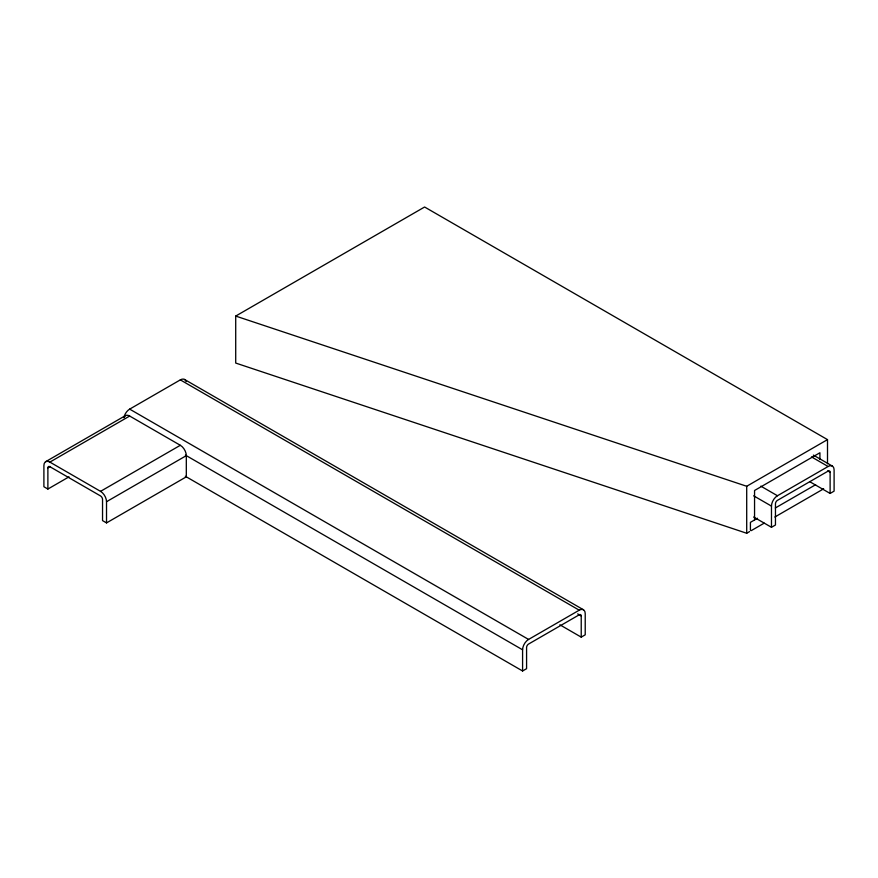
<?xml version="1.0" encoding="UTF-8"?>
<svg xmlns="http://www.w3.org/2000/svg" width="878" height="878" viewBox="0 0 878 878"><rect width="100%" height="100%" fill="white"/><g stroke="black" fill="none" stroke-linecap="round" stroke-linejoin="round"><path stroke-width="1.32" d="M749.592 531.585L746.706 533.253L235.71 363.053L235.71 316.069L424.601 207.01L827.504 439.626L827.504 463.782M123.908 417.456A8.462 4.884 -60 0 1 129.67 409.126L180.33 379.878A8.462 4.884 -60 0 1 186.081 381.568M45.656 461.685L125.433 415.623M49.881 462.102L129.67 416.04L180.33 445.289A8.462 4.884 60 0 1 186.312 455.649L186.312 476.842L106.523 522.904L102.539 520.599L102.539 499.406A2.821 1.624 60 0 0 100.542 495.949L49.881 466.701A2.821 1.624 60 0 0 47.884 467.853L47.884 489.046L43.9 486.741L43.9 465.549A8.462 4.884 60 0 1 49.881 462.102L100.542 491.351A8.462 4.884 60 0 1 106.523 501.711L106.523 522.904M47.884 467.853L50.233 466.503M47.884 489.046L69.011 476.853M100.542 491.351L180.33 445.289M106.523 501.711L186.312 455.649M235.71 316.069L746.706 486.269L827.504 439.626M581.225 637.132L581.225 615.95A2.821 1.624 -60 0 0 579.239 614.798L528.578 644.046A2.821 1.624 -60 0 0 526.581 647.492L526.581 668.685L522.586 670.99L522.586 649.797A8.462 4.884 -60 0 1 528.578 639.436L579.239 610.188A8.462 4.884 -60 0 1 585.22 613.645L585.22 634.827L581.225 637.132L559.857 624.796M830.116 493.447L830.116 472.254A2.821 1.624 -60 0 0 828.119 471.102L777.458 500.35A2.821 1.624 -60 0 0 775.461 503.807L775.461 525L771.477 527.294L771.477 506.112A8.462 4.884 -60 0 1 777.458 495.741L828.119 466.492A8.462 4.884 -60 0 1 834.1 469.949L834.1 491.142L830.116 493.447L809.933 481.792M757.527 518.25L750.416 522.355L750.416 530.191M775.307 507.989L815.618 484.722M751.25 530.63L764.2 523.145M774.813 517.032L823.114 489.134A1.13 0.648 -60 0 0 823.619 488.64M813.357 455.111L832.344 466.075M811.491 456.9L828.119 466.492M827.735 470.882L830.116 472.254M760.831 486.149L777.458 495.741M753.664 495.829L771.477 506.112M753.664 517.021L771.477 527.294M184.556 379.461L583.464 609.771M180.33 379.878L579.239 610.188M577.669 613.887L581.225 615.95M129.67 409.126L528.578 639.436M185.423 455.133L522.586 649.797M185.313 476.26L522.586 670.99M819.92 459.446L819.92 452.752L754.553 490.495L754.553 519.974M746.706 486.269L746.706 533.253M123.908 417.719A8.462 4.884 60 0 1 129.67 416.04"/></g></svg>
